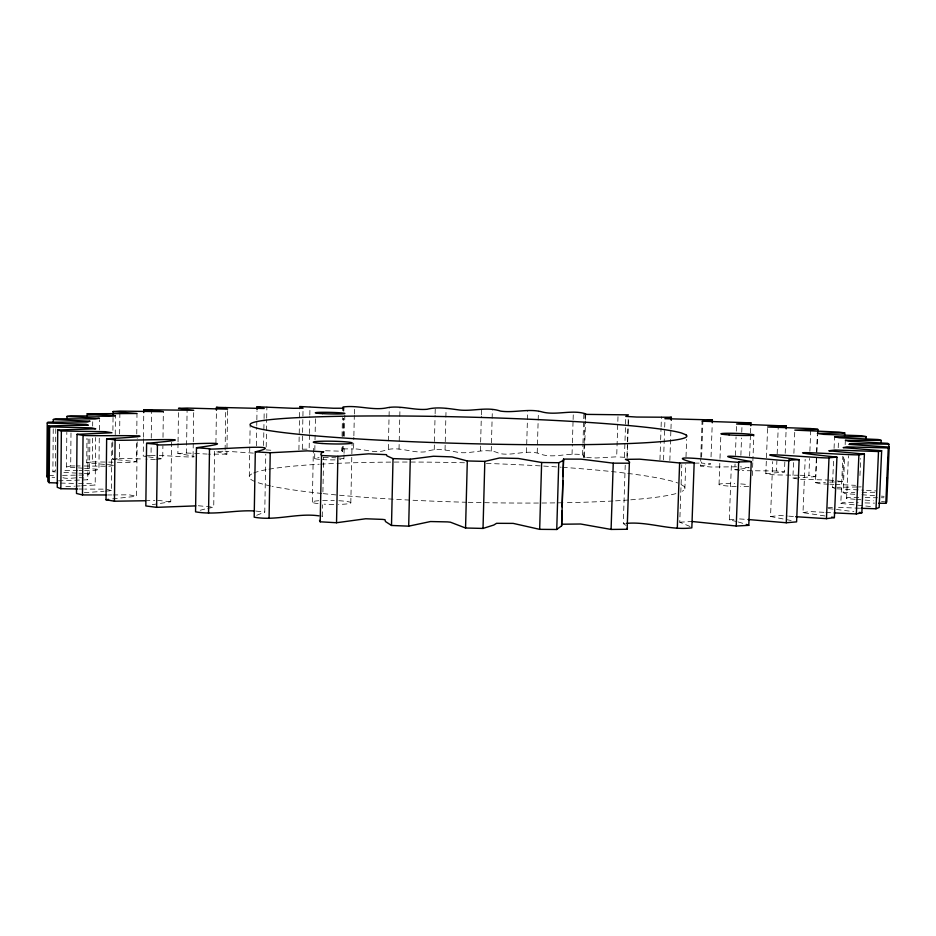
<?xml version="1.0" encoding="UTF-8"?>
<svg xmlns="http://www.w3.org/2000/svg" width="936" height="936" viewBox="0 0 936 936"><rect width="100%" height="100%" fill="white"/><g stroke="black" fill="none" stroke-linecap="round" stroke-linejoin="round"><path stroke-width="0.7" stroke-dasharray="4.68 3.51" d="M55.622 471.931L52.884 471.756L53.247 428.232M55.786 428.84L55.446 470.597L52.884 471.756M83.117 468.234L66.514 466.994L66.819 432.327M66.514 466.994L70.691 465.964L70.996 432.982M104.528 464.42L86.732 462.782L86.966 438.282M58.371 480.858L87.785 479.77L88.195 438.142M62.595 475.348L86.814 475.008L89.528 473.815L89.891 437.299M86.732 462.782L92.313 461.869L92.559 437.545M92.664 426.102L92.711 421.808M81.666 485.819L95.179 485.047L95.659 437.475M84.614 470.375L95.753 470.352L98.947 469.345L99.274 437.264M99.345 429.963L99.45 419.761M105.382 491.154L111.337 490.686L111.864 441.453M116.345 459.599L112.601 459.12L112.8 440.376M112.905 430.291L113.045 417.316M115.233 434.608L115.444 415.666M112.601 459.12L119.375 458.347L119.574 441.16M119.644 434L119.89 412.519M117.292 462.267L130.268 462.583L136.434 461.705L136.668 441.242M136.761 433.941L136.995 413.49M112.636 498.841L136.539 496.267L137.229 438.2M143.454 438.668L143.243 456.031L147.174 456.686M143.477 437.229L143.758 414.075M145.84 455.82L151.035 455.399L151.164 445.325M151.246 438.13L151.585 410.81M156.382 459.377L162.724 458.698L162.899 445.875M163.004 437.334L163.344 411.688M152.299 504.644L170.761 501.778L171.557 442.201M159.307 455.68C159.962 454.756 223.049 460.477 177.887 453.515L178.027 443.313M178.051 441.862L178.507 408.342M177.887 453.515L186.498 453.012L187.106 409.523M193.073 456.206L193.249 443.29M193.272 441.85L193.729 410.284M207.792 508.365L213.724 507.23L214.59 450.59M215.923 442.997L216.427 410.202M227.565 410.635L226.886 454.135L215.795 451.561L225.085 451.175L225.775 407.172M249.292 476.33L250.134 425.74M256.406 445.805L256.733 427.003M256.756 425.552L256.827 421.212M256.85 419.761L257.002 411.091M263.589 445.548L264.034 419.913M264.069 418.486L264.186 411.36M256.686 515.303L264.771 512.062L265.777 454.264M266.198 447.01L266.678 419.632M266.701 418.193L266.9 406.657M298.912 449.842L299.731 406.516M302.293 448.812L303.065 408.201M309.43 434.924L309.149 449.128L298.935 449.257M309.453 433.508L309.781 416.461M309.816 415.046L309.98 406.516M312.343 502.164L313.455 445.15M314.66 458.359L314.987 441.265M315.022 439.838L315.432 418.474M322.183 516.473L322.651 504.82M322.908 491.926L323.599 457.552M325.564 450.742L342.67 451.234L341.745 450.45L341.839 446.168M342.05 436.199L342.424 417.667M342.576 410.541L342.635 407.686M342.67 451.234L342.787 445.501M342.962 436.901L343.36 418.263M343.5 411.091L343.559 408.225M341.745 450.45L343.079 448.894L343.138 445.981M343.348 435.79L343.711 418.31M343.863 411.021L343.957 406.657M343.921 459.026L344.015 454.756M344.05 453.328L344.191 446.215M344.401 436.246L344.846 414.905M350.813 502.913L352.088 442.892M585.222 457.435L583.701 457.271L584.392 456.522L582.601 454.884C569.135 452.217 554.217 458.511 541.406 454.405C527.951 448.695 513.373 456.358 499.391 453.515C486.31 446.905 472.212 454.323 458.558 452.427C447.923 450.473 436.433 447.49 425.997 451.749C412.109 453.667 398.011 445.454 384.591 450.485C375.511 453.703 363.332 448.859 353.597 448.882L353.843 437.252M353.878 435.802L354.311 415.455M354.334 414.005L354.487 406.739M388.323 449.034L389.271 407.137M399.029 449.128L400 407.3M434.234 449.654L435.088 415.139M435.123 413.712L435.263 407.956M445.045 449.865L446.098 408.19M480.414 450.754L480.613 443.57M480.648 442.131L481.338 416.274M481.373 414.835L481.525 409.09M491.236 451.082L492.371 409.406M526.488 452.322L527.682 410.541M537.217 452.755L538.434 410.927M572.036 454.346L572.352 444.202M572.399 442.751L573.066 421.001M573.113 419.55L573.335 412.296M582.601 454.884L582.917 444.717M582.964 443.266L583.912 412.753M583.701 457.271L584.111 444.389M584.146 442.962L585.047 414.367M584.392 456.522L585.503 420.978M585.55 419.55L585.725 413.864M586.661 457.529L596.127 457.973L616.684 456.826L618.064 414.344M624.464 456.873L625.81 416.391M626.114 525.459L623.294 523.634L625.225 465.204M627.424 443.266L626.956 457.47L616.684 456.826M627.471 441.85L628.033 424.804M628.079 423.388L628.22 419.129M627.143 458.055L628.419 419.55M659.95 459.728L660.594 441.078M660.652 439.639L661.05 428.161M661.097 426.722L661.436 416.684M663.554 459.833L664.981 418.685M669.848 460.477L670.901 430.232M670.96 428.793L671.252 420.147M690.007 526.453L679.747 522.206L681.794 464.654M684.871 488.826L685.749 464.104M686.006 456.826L686.638 439.37M736.644 466.818L711.149 467.017L700.608 466.058L700.725 458.734M700.783 457.294L702.082 421.212M700.467 465.952L710.775 463.917L701.392 463.074L701.544 458.698M701.602 457.236L702.924 420.744M711.032 456.826L712.226 424.183M719.035 484.403L719.948 459.81M719.995 458.371L720.907 433.777M736.913 521.586L729.308 519.843L731.425 463.507M739.534 470.317L734.83 469.708L735.053 463.999M735.368 455.434L736.07 436.878M736.293 431.168L736.562 424.031M740.879 455.305L741.534 438.001M741.757 432.233L742.084 423.587M749.619 456.183L750.461 434.444M750.508 432.994L750.789 425.751M752.298 475.582L752.801 462.524M752.86 461.074L753.866 434.959M798.888 475.254L774.657 474.891L765.823 473.71L767.649 426.991M791.131 520.533L770.539 516.485L772.703 461.6M784.836 461.951L784.438 472.013L776.494 470.983L776.892 460.98M777.172 453.831L778.249 426.676M785.187 453.328L786.158 428.887M798.373 479.092L792.897 478.027L793.541 462.056M793.892 453.352L794.828 430.127M824.908 515.958L802.994 512.635L805.171 459.284M816.625 458.008L815.853 476.623L808.88 475.511L809.582 458.441M809.874 451.327L810.751 429.998M828.454 484.181L820.416 483.853L815.361 482.613L816.379 458.008M816.613 452.217L817.385 433.403M816.859 452.287L817.573 435.111M835.24 488.557L832.42 487.41L833.578 459.927M834.07 448.356L834.549 436.784M838.211 447.712L838.516 440.61M870.422 506.505L840.82 503.428L842.821 456.218M837.966 481.818L842.657 481.56L843.745 455.82M854.802 494.302L845.032 493.658L843.125 492.465L844.658 456.218M845.161 444.623L845.337 440.283M855.188 499.333L846.612 498.514L848.425 455.774M859.95 475.582L860.687 458.511M734.83 469.708L739.288 469.205M729.308 519.843L736.878 519.106M846.612 498.514L847.185 497.344L861.12 497.578M226.886 454.135L208.541 454.159M843.125 492.465L854.767 492.371M765.823 473.71L784.438 472.013M679.747 522.206L690.78 521.563M840.82 503.428L843.336 502.293L858.218 502.749M802.994 512.635L810.038 511.536L824.476 512.366M792.897 478.027L796.63 477.805M200.222 510.272L206.505 508.611M623.294 523.634L625.271 523.388M827.775 507.803L834.116 507.136M770.539 516.485L779.957 515.525L787.351 516.029M113.467 465.601L108.857 466.268L81.479 465.964M815.361 482.613L825.447 482.321M740.552 469.088L749.174 467.766L740.434 466.83M832.42 487.41L834.339 487.328M815.853 476.623L797.858 477.758M84.287 492.722L104.072 491.236M65.871 486.697L74.482 486.217M75.921 486.135L80.227 485.901M198.315 505.744L213.724 507.23M829.705 482.157L836.796 481.876M145.244 500.748L154.873 500.444M858.417 486.954L861.202 486.872M157.622 500.35L170.761 501.778M48.847 475.699L55.61 475.5M739.545 518.93L748.18 519.515M857.037 487.001L837.077 487.305M113.139 494.957L129.028 494.805L136.539 496.267M874.903 492.266L858.78 492.371M694.418 463.144L701.392 463.074M64.97 470.457L77.583 470.387M78.987 470.375L81.795 470.363M155.376 459.436L145.911 459.108M107.593 494.969L111.758 494.957M343.079 448.894L353.597 448.882M70.691 465.964L74.728 465.952M76.073 465.952L80.11 465.952M103.147 489.142L84.708 489.083M881.361 497.753L883.923 497.753M865.215 497.624L877.512 497.753M92.313 461.869L112.975 462.185M78.881 489.013L83.257 489.06M78.566 483.502L92.278 483.772L95.179 485.047M776.494 470.983L742.26 470.644M800.596 479.29L827.775 480.028M119.375 458.347L143.149 459.003M60.618 483.07L74.447 483.421M865.028 502.913L874.563 503.135M800.233 475.277L808.88 475.511M253.375 453.106L225.085 451.175M829.811 484.228L833.847 484.357M151.035 455.399L155.165 455.539M829.074 480.074L842.657 481.56M859.611 508.236L836.901 507.277M78.963 473.195L82.988 473.359M84.334 473.417L89.528 473.815M62.946 477.723C70.375 479.911 81.83 475.172 87.785 479.77M835.216 484.415L855.516 485.328M186.498 453.012L207.195 454.065M837.147 488.814L863.741 490.16M52.053 477.255L54.674 477.383M825.88 512.46L832.794 512.811M63.859 472.423L76.272 473.089M866.525 490.324L876.026 490.92M84.474 468.316L98.947 469.345M861.904 494.746L874.552 495.624M107.429 464.619L113.244 465.028M266.152 449.888L272.598 450.356M856.615 499.438L860.921 499.742M881.361 496.138L884.075 496.349M788.744 516.145L795.658 516.695M865.075 500.093L873.382 500.795M256.183 511.103L264.771 512.062M881.49 501.52L886.755 502.024M828.489 508.599L835.134 509.324M836.468 509.476L853.913 511.641M156.546 457.938L162.724 458.698M117.597 459.763L136.434 461.705M148.52 456.873L155.259 457.798M107.067 489.364L111.337 490.686M321.762 516.087L322.429 516.286M738.27 521.984L745.021 523.961M681.151 484.614L684.005 486.322A217.959 19.715 1.5 0 1 682.215 491.271M675.897 493.611A217.959 19.715 1.5 0 1 629.741 499.894M628.407 500A217.959 19.715 1.5 0 1 614.297 500.912M612.986 500.994A217.959 19.715 1.5 0 1 564.35 502.726M562.981 502.749A217.959 19.715 1.5 0 1 468.211 502.304M466.795 502.269A217.959 19.715 1.5 0 1 410.974 500.152M409.547 500.081A217.959 19.715 1.5 0 1 323.259 493.635M321.844 493.483A217.959 19.715 1.5 0 1 272.048 486.275M270.633 485.983A217.959 19.715 1.5 0 1 255.926 481.935M254.814 481.49A217.959 19.715 1.5 0 1 251.784 473.932M253.714 473.019A217.959 19.715 1.5 0 1 266.315 469.673M268.96 469.205A217.959 19.715 1.5 0 1 319.164 464.233M320.592 464.151A217.959 19.715 1.5 0 1 465.098 462.782M486.404 463.414A217.959 19.715 1.5 0 1 561.19 467.216M562.665 467.321A217.959 19.715 1.5 0 1 610.167 471.405M611.512 471.545A217.959 19.715 1.5 0 1 677.676 482.964M748.683 486.451A16.45 1.427 2.3 0 1 740.329 486.638M736.234 486.533A16.45 1.427 2.3 0 1 719.047 484.509A16.45 1.427 2.3 0 1 734.666 483.631M740.715 483.935A16.45 1.427 2.3 0 1 748.835 484.778M338.984 458.032A14.648 1.158 1.1 0 1 339.639 459.728M335.076 459.88A14.648 1.158 1.1 0 1 322.51 459.599M319.48 459.365A14.648 1.158 1.1 0 1 319.059 457.669M323.61 457.529A14.648 1.158 1.1 0 1 335.977 457.809M338.902 500.713A19.258 2.001 1 0 1 350.848 502.796A19.258 2.001 1 0 1 338.493 504.422M333.754 504.457A19.258 2.001 1 0 1 324.16 504.153M318.1 503.626A19.258 2.001 1 0 1 318.743 500.713M322.674 500.503A19.258 2.001 1 0 1 334.292 500.503"/><path stroke-width="1.4" d="M53.293 422.428L53.317 419.527L90.043 421.223L87.317 422.007L47.923 422.159L47.233 423.002L46.8 477.009L47.502 475.734M47.233 423.002L86.276 424.324L88.323 425.213L48.262 425.915L47.818 481.326L49.175 482.695L57.798 482.988M49.175 482.695L49.631 426.851L48.262 425.915M49.631 426.851L91.541 427.881L95.753 428.828L57.728 430.01L57.248 487.282L60.852 488.709L77.431 488.99M60.852 488.709L61.355 431.005L57.728 430.01M66.936 419.328L66.959 416.438L71.148 415.783L109.383 416.309L115.444 415.666L87.2 413.782L87.177 416.66M61.355 431.005L105.358 431.671L111.957 432.771L77.044 434.339L76.495 493.471L82.485 494.933L106.201 494.969M82.485 494.933L83.047 435.38L77.044 434.339M145.244 500.748L114.426 501.216L106.014 499.754L106.645 438.82C190.476 434.082 90.909 436.363 83.047 435.38M113.081 414.426L113.104 411.547L119.902 411.079L163.344 411.688L143.805 409.734L143.77 412.624M114.426 501.216L115.093 439.885L106.645 438.82M115.093 439.885C110.6 441.675 227.776 436.27 146.601 443.336L145.829 505.943L156.616 507.347L195.718 505.885M156.616 507.347L157.423 444.378L146.601 443.336M157.423 444.378C146.8 447.151 263.776 438.434 196.478 447.724L195.554 511.828C215.245 515.385 235.053 509.781 254.779 510.986M208.541 513.139L209.512 448.718L196.478 447.724M216.427 410.202L216.473 407.347L264.233 408.517L257.072 406.75L257.026 409.64M209.512 448.718C203.241 450.918 294.98 442.342 255.306 451.842L254.194 517.187C275.839 521.141 297.32 512.741 318.965 515.853M269.077 518.333L270.223 452.743L307.324 450.848L323.716 451.819L321.411 452.954L320.814 454.557L321.528 455.516L320.206 521.797L336.527 522.744L365.695 518.766L382.45 519.386L384.988 519.702L385.445 521.516L391.494 525.459L408.693 526.161L430.49 521.539L447.478 521.902L450.403 522.183L465.555 528.009L483.023 528.43L493.81 525.026L496.548 523.318L513.185 523.388L539.663 529.343L556.745 529.483L561.647 525.81L563.53 459.085L581.069 459.143L613.244 463.168L629.343 463.203L629.612 462.267L628.267 460.617L625.412 459.365L639.709 459.178L679.618 462.969L694.173 462.805L691.833 527.857C669.848 530.665 648.578 521.387 626.64 523.364M336.527 522.744L337.884 456.288L368.679 453.831L386.463 454.662L386.942 455.89L393.026 458.593L410.284 459.213L433.485 456.241L452.065 456.897L467.31 460.957L484.825 461.389L499.508 457.985L518.24 458.453L541.628 462.489L558.745 462.735L563.624 460.301M391.494 525.459L393.026 458.593M408.693 526.161L410.284 459.213M465.555 528.009L467.31 460.957M483.023 528.43L484.825 461.389M539.663 529.343L541.628 462.489M556.745 529.483L558.745 462.735M561.647 525.81L561.951 511.021M562.08 506.879L562.875 480.73M563.004 476.553L563.53 459.085M627.436 527.892L627.155 529.273L611.091 529.437L613.244 463.168M627.155 529.273L629.343 463.203M671.252 420.147L671.358 417.269L636.679 417.046L625.81 416.391L628.372 414.87L585.047 414.367L585.725 413.864C572.224 409.406 556.417 415.525 542.646 412.074C528.899 408.096 514.566 413.162 500.561 411.115C487.211 406.516 473.3 411.454 459.658 410.026C448.894 408.646 437.732 406.493 427.038 409.289C413.15 410.483 399.227 404.82 385.55 408.084C371.966 410.401 356.979 404.949 343.044 407.02L342.635 407.686L343.559 408.225L333.462 408.248L299.731 406.516L303.065 408.201L293.471 408.307L257.072 406.75M677.301 528.29L679.618 462.969M712.284 422.768L712.39 419.936L664.981 418.685L671.358 417.269M736.222 526.02L738.656 461.951L751.245 461.6L748.788 525.342L736.222 526.02L692.149 521.504M750.789 425.751L750.906 422.85L702.082 421.212L712.39 419.936M786.158 428.887L786.275 426.009L736.562 424.031L750.906 422.85M786.275 522.756L788.779 460.184L799.122 459.67L796.594 521.867L786.275 522.756L748.18 519.515M817.69 432.245L817.807 429.378L810.81 428.571L767.649 426.991L786.275 426.009M561.553 524.218L580.648 524.008L611.091 529.437M826.453 518.661L829.003 457.774L836.936 457.131L834.385 517.608L826.453 518.661L795.658 516.695M844.6 435.802L844.717 432.935L838.878 432.093L794.828 430.127L817.807 429.378M856.346 513.946L858.897 454.849L864.408 454.1L861.857 512.764L856.346 513.946L834.175 512.893M866.034 439.499L866.151 436.632L861.67 435.755L823.738 434.362L817.385 433.403L844.717 432.935M875.991 508.763L878.506 451.538L881.653 450.719L879.15 507.511L875.991 508.763L861.062 508.295M881.057 443.29L881.185 440.411L878.284 439.522L839.299 437.767L834.573 436.866L866.151 436.632M878.752 503.217L885.807 503.322L888.264 447.946L889.2 447.08L848.917 444.378L850.543 443.57L888.872 444.214L888.685 448.555M886.883 489.072L887.398 477.5M887.784 468.807L888.299 457.236M889.2 447.08L886.755 502.024L885.807 503.322M53.317 419.527L55.867 418.766L95.051 418.977L99.473 418.298L66.959 416.438M106.014 499.754L108.658 499.379M87.2 413.782L136.995 413.49L113.104 411.547M143.805 409.734L193.729 410.284L178.507 408.342L187.13 408.073L227.588 409.184L216.473 407.347M881.185 440.411L845.337 440.283L848.425 441.195L887.784 443.325L888.872 444.214M888.264 447.946L846.94 446.881L843.184 447.63L881.653 450.719M878.506 451.538L834.912 450.005L828.828 450.778L864.408 454.1M858.897 454.849C848.87 455.259 752.544 448.332 836.936 457.131M829.003 457.774C829.951 459.319 718.169 448.999 799.122 459.67M321.528 455.516L337.884 456.288M788.779 460.184C800.795 463.636 677.851 448.601 751.245 461.6M255.306 451.842L270.223 452.743M738.656 461.951C744.506 464.326 650.099 451.304 694.173 462.805M859.213 512.39L861.857 512.764M831.648 517.117L834.385 517.608M746.284 524.417L748.788 525.342M319.504 520.381L320.206 521.797M685.842 434.772L681.583 433.04A218.451 13.256 1.5 0 0 327.425 416.567A218.451 13.256 1.5 0 0 386.135 440.505A218.451 13.256 1.5 0 0 685.842 434.772M729.074 434.912A16.485 0.959 2 0 0 753.866 434.959A16.485 0.959 2 0 0 729.214 433.263A16.485 0.959 2 0 0 729.074 434.912M322.51 413.63A14.672 0.772 1.3 0 0 344.869 413.478A14.672 0.772 1.3 0 0 323.236 412.296A14.672 0.772 1.3 0 0 322.51 413.63M322.066 443.477A19.317 1.345 1.2 0 0 352.076 443.067A19.317 1.345 1.2 0 0 324.289 441.184A19.317 1.345 1.2 0 0 322.066 443.477"/></g></svg>
